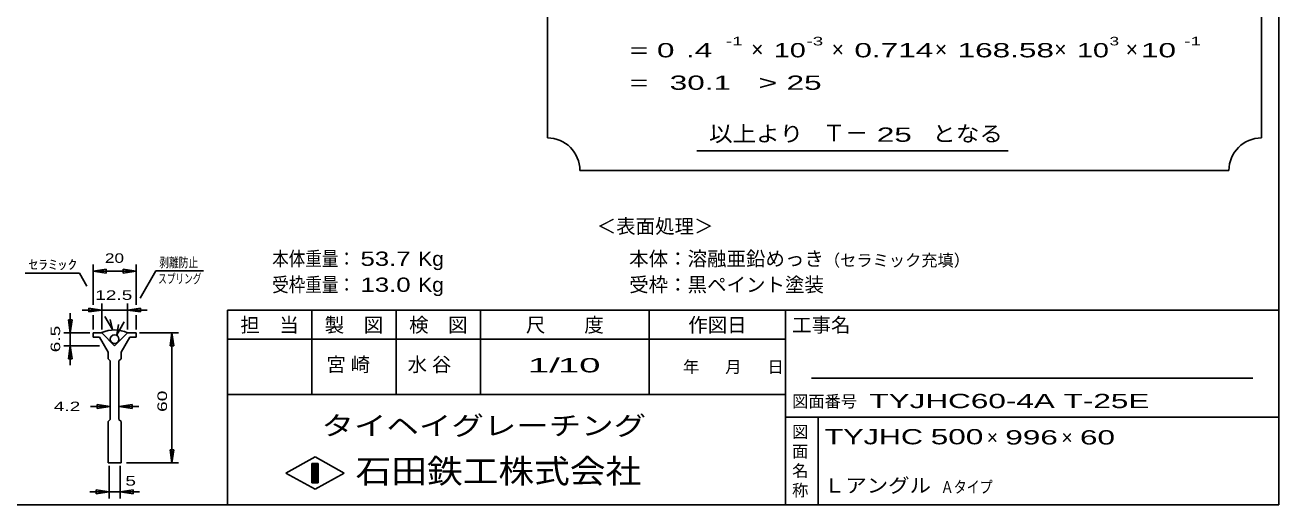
# Model space of a CAD drawing. Units: millimetres, scale not verified. Extents: x 0 to 3551, y 2 to 2338.
# Drawn here: x 1619 to 3551, y 138 to 877 of the extents above; entities that cross this region are included whole.
import ezdxf
from ezdxf.enums import TextEntityAlignment as Align

# ---------------------------------------------------------------- set-up
doc = ezdxf.new("R2010")
doc.units = ezdxf.units.MM
doc.header["$LTSCALE"] = 10
for name, color, linetype, lineweight in [('0_2', 150, 'Continuous', 25), ('22', 2, 'Continuous', 25), ('32', 4, 'Continuous', 25)]:
    doc.layers.add(name, color=color, linetype=linetype, lineweight=lineweight)
doc.styles.add('ベクトル', font='')
doc.styles.get('ベクトル').set_extended_font_data('ベクトル')

msp = doc.modelspace()

# ---------------------------------------------------------------- linework, layer by layer
at = {"layer": '0_2'}
for p, q in [((3551, 2338.5), (3551, 138.5)), ((3551, 438.5), (1931, 438.5)), ((1931, 438.5), (1931, 138.5)), ((2061, 438.5), (2061, 308.5)), ((2191, 308.5), (2191, 438.5)), ((2321, 438.5), (2321, 308.5)), ((2581, 308.5), (2581, 438.5)), ((2791, 438.5), (2791, 138.5)), ((2791, 393.5), (1931, 393.5)), ((3511, 333.5), (2831, 333.5)), ((1931, 308.5), (2791, 308.5)), ((2791, 273.5), (3551, 273.5)), ((2841, 138.5), (2841, 273.5)), ((2021, 187.5), (2066, 212.5)), ((2066, 212.5), (2111, 187.5)), ((2061, 202.5), (2071, 202.5)), ((2061, 172.5), (2061, 202.5)), ((2061, 202.5), (2063, 202.5)), ((2063, 202.5), (2063, 172.5)), ((2065, 172.5), (2065, 202.5)), ((2065, 202.5), (2067, 202.5)), ((2067, 202.5), (2067, 172.5)), ((2069, 172.5), (2069, 202.5)), ((2069, 202.5), (2071, 202.5)), ((2071, 202.5), (2071, 172.5)), ((2071, 202.5), (2071, 172.5)), ((2066, 162.5), (2021, 187.5)), ((2111, 187.5), (2066, 162.5)), ((2071, 172.5), (2061, 172.5)), ((2063, 172.5), (2065, 172.5)), ((2067, 172.5), (2069, 172.5)), ((3551, 138.5), (91, 138.5))]:
    msp.add_line(p, q, dxfattribs=at)
at = {"layer": '22', "color": 4}
for p, q in [((2424, 2253.5), (2424, 703.5)), ((3524, 703.5), (3524, 2253.5)), ((2654, 683.5), (3134, 683.5)), ((2474, 653.5), (3474, 653.5))]:
    msp.add_line(p, q, dxfattribs=at)
for centre, start, end in [((2424, 653.5), 0, 90), ((3524, 653.5), 90, 180)]:
    msp.add_arc(centre, 50, start, end, dxfattribs=at)
at = {"layer": '32'}
for p, q in [((1724, 446.5), (1724, 508.5)), ((1790.67, 446.5), (1790.67, 508.5)), ((1619.67, 495.5), (1703, 495.5)), ((1714.67, 475.5), (1703, 495.5)), ((1724, 498.5), (1744, 501.5)), ((1744, 495.5), (1724, 498.5)), ((1724, 498.5), (1790.67, 498.5)), ((1744, 495.5), (1744, 501.5)), ((1790.67, 498.5), (1770.67, 501.5)), ((1770.67, 495.5), (1770.67, 501.5)), ((1770.67, 495.5), (1790.67, 498.5)), ((1796.67, 456.83), (1821, 498.83)), ((1821, 498.83), (1894.34, 498.83)), ((1737.33, 408.5), (1737.33, 448.5)), ((1777.33, 448.5), (1777.33, 408.5)), ((1689, 403.5), (1689, 433.5)), ((1737.33, 438.5), (1707.33, 438.5)), ((1737.33, 438.5), (1717.33, 441.5)), ((1717.33, 441.5), (1717.33, 435.5)), ((1717.33, 435.5), (1737.33, 438.5)), ((1724, 408.5), (1724, 430.5)), ((1737.33, 438.5), (1777.33, 438.5)), ((1754, 408.5), (1742.33, 428.5)), ((1777.33, 438.5), (1797.33, 441.5)), ((1797.33, 435.5), (1777.33, 438.5)), ((1777.33, 438.5), (1807.33, 438.5)), ((1790.67, 408.5), (1790.67, 430.5)), ((1797.33, 441.5), (1797.33, 435.5)), ((1689, 403.5), (1686, 423.5)), ((1686, 423.5), (1692, 423.5)), ((1692, 423.5), (1689, 403.5)), ((1754, 408.5), (1750.33, 424.17)), ((1760.67, 400.17), (1772, 420.17)), ((1760.67, 400.17), (1763, 416.17)), ((1679, 403.5), (1719, 403.5)), ((1689, 383.5), (1689, 403.5)), ((1724, 403.5), (1724, 396.83)), ((1737.33, 403.5), (1724, 403.5)), ((1724, 396.83), (1734, 396.83)), ((1734, 396.83), (1747.33, 373.5)), ((1757.33, 383.5), (1737.33, 403.5)), ((1777.33, 403.5), (1757.33, 383.5)), ((1767.33, 373.5), (1780.67, 396.83)), ((1790.67, 403.5), (1777.33, 403.5)), ((1780.67, 396.83), (1790.67, 396.83)), ((1790.67, 396.83), (1790.67, 403.5)), ((1795.67, 403.5), (1855.67, 403.5)), ((1842.67, 383.5), (1845.67, 403.5)), ((1848.67, 383.5), (1845.67, 403.5)), ((1845.67, 203.5), (1845.67, 403.5)), ((1679, 383.5), (1734, 383.5)), ((1686, 363.5), (1689, 383.5)), ((1692, 363.5), (1689, 383.5)), ((1689, 353.5), (1689, 383.5)), ((1747.33, 373.5), (1747.33, 363.5)), ((1767.33, 363.5), (1767.33, 373.5)), ((1842.67, 383.5), (1848.67, 383.5)), ((1686, 363.5), (1692, 363.5)), ((1747.33, 363.5), (1750.67, 360.17)), ((1750.67, 360.17), (1750.67, 270.17)), ((1764, 360.17), (1767.33, 363.5)), ((1764, 270.17), (1764, 360.17)), ((1720.33, 290.17), (1750.33, 290.17)), ((1750.33, 290.17), (1730.33, 293.17)), ((1730.33, 287.17), (1730.33, 293.17)), ((1730.33, 287.17), (1750.33, 290.17)), ((1764.33, 290.17), (1784.33, 293.17)), ((1784.33, 287.17), (1764.33, 290.17)), ((1764.33, 290.17), (1794.33, 290.17)), ((1784.33, 287.17), (1784.33, 293.17)), ((1750.67, 270.17), (1747.33, 266.83)), ((1747.33, 266.83), (1747.33, 203.5)), ((1767.33, 266.83), (1764, 270.17)), ((1767.33, 203.5), (1767.33, 266.83)), ((1845.67, 203.5), (1842.67, 223.5)), ((1842.67, 223.5), (1848.67, 223.5)), ((1848.67, 223.5), (1845.67, 203.5)), ((1747.33, 203.5), (1767.33, 203.5)), ((1749, 148.5), (1749, 198.5)), ((1765.67, 148.5), (1765.67, 198.5)), ((1775.67, 203.5), (1855.67, 203.5)), ((1719, 158.5), (1749, 158.5)), ((1749, 158.5), (1729, 161.5)), ((1729, 155.5), (1729, 161.5)), ((1729, 155.5), (1749, 158.5)), ((1749, 158.5), (1765.67, 158.5)), ((1765.67, 158.5), (1785.67, 161.5)), ((1785.67, 155.5), (1765.67, 158.5)), ((1765.67, 158.5), (1795.67, 158.5)), ((1785.67, 155.5), (1785.67, 161.5))]:
    msp.add_line(p, q, dxfattribs=at)
msp.add_circle((1757.33, 393.5), 6.67, dxfattribs=at)
msp.add_arc((1757, 357.82), 50, 66, 113, dxfattribs=at)

# ---------------------------------------------------------------- texts
at = {"layer": '0_2', "style": 'ベクトル'}
for s, height, p in [('担\u3000当', 21.99, (1951, 415.5)), ('製\u3000図', 21.99, (2081, 415.5)), ('検\u3000図', 21.99, (2211, 415.5)), ('尺\u3000\u3000度', 21.99, (2391, 415.5)), ('作図日', 21.99, (2641, 415.5)), ('工事名', 21.99, (2801, 415.5)), ('年', 18.33, (2633, 351)), ('月', 18.33, (2698, 351)), ('日', 18.33, (2763, 351)), ('図面番号', 18.33, (2801, 298)), ('図', 18.33, (2801, 251)), ('面', 18.33, (2801, 221)), ('名', 18.33, (2801, 191)), ('称', 18.33, (2801, 161))]:
    msp.add_text(s, height=height, dxfattribs=at).set_placement(p, align=Align.MIDDLE_LEFT)
at = {"layer": '0_2', "color": 222, "style": 'ベクトル'}
for s, height, width, p in [('タイヘイグレーチング', 29.33, 1.25, (2076, 260.5)), ('石田鉄工株式会社', 36.66, 1.1, (2128.5, 190.5))]:
    msp.add_text(s, height=height, dxfattribs=dict(at, width=width)).set_placement(p, align=Align.MIDDLE_LEFT)
at = {"layer": '22', "style": 'ベクトル'}
for s, height, width, p in [('-1', 13.2, 1.65, (2699, 852.5)), ('-3', 13.2, 1.65, (2823, 852.5)), ('3', 13.2, 1.5, (3290, 852.5)), ('-1', 13.2, 1.65, (3405, 852.5)), ('  = 0', 21.99, 1.65, (2524, 838.5)), (' .4 ', 21.99, 1.65, (2624, 838.5)), ('10', 21.99, 1.5, (2773, 838.5)), ('0.714', 21.99, 1.65, (2897, 838.5)), ('168.58', 21.99, 1.65, (3056, 838.5)), ('10', 21.99, 1.5, (3240, 838.5)), (' 10 ', 21.99, 1.65, (3325, 838.5)), ('  =', 21.99, 1.65, (2524, 788.5)), (' 30.1', 21.99, 1.65, (2599, 788.5)), ('>', 21.99, 1.7, (2749, 788.5)), (' 25 ', 21.99, 1.65, (2779, 788.5)), ('以上より\u3000', 24.19, 1.1, (2673, 710)), (' 25 ', 21.99, 1.65, (2918, 708.5)), ('となる', 24.19, 1.1, (3017, 710)), ('本体重量：', 21.99, 0.85, (2000, 517.5)), (' 53.7', 21.99, 1.35, (2125, 517.5)), ('Kg', 21.99, 1.1, (2225, 517.5)), ('受枠重量：', 21.99, 0.85, (2000, 477.5)), (' 13.0', 21.99, 1.35, (2125, 477.5)), ('Kg', 21.99, 1.1, (2225, 477.5)), ('1/', 21.99, 2, (2394, 353.5)), (' 10 ', 21.99, 2, (2424, 353.5)), ('TYJHC60-4A T-25E                 ', 21.99, 1.65, (2920, 298.5)), ('TYJHC', 23.46, 1.5, (2851, 243.5)), (' 500 ', 23.46, 1.55, (3001, 243.5)), (' 996 ', 21.99, 1.65, (3116, 242.5)), (' 60 ', 21.99, 1.65, (3231, 242.5)), ('Ｌアングル', 21.99, 1.1, (2850, 168.5)), ('Ａタイプ', 18.33, 0.8, (3030, 166))]:
    msp.add_text(s, height=height, dxfattribs=dict(at, width=width)).set_placement(p, align=Align.MIDDLE_LEFT)
for s, height, p in [('×', 24.19, (2738, 840)), ('×', 24.19, (2862, 840)), ('×', 24.19, (3021, 840)), ('×', 24.19, (3205, 840)), ('×', 24.19, (3315, 840)), ('Ｔ－', 25.66, (2848, 711)), ('＜表面処理＞', 21.99, (2500, 567.5)), ('本体：', 21.99, (2550, 517.5)), ('溶融亜鉛めっき', 21.99, (2640, 517.5)), ('（セラミック充填）', 18.33, (2850, 515)), ('受枠：', 21.99, (2550, 477.5)), ('黒ペイント塗装', 21.99, (2640, 477.5)), ('×', 21.99, (3101, 242.5)), ('×', 21.99, (3216, 242.5))]:
    msp.add_text(s, height=height, dxfattribs=at).set_placement(p, align=Align.MIDDLE_LEFT)
at = {"layer": '22', "char_height": 21.99, "attachment_point": 4, "style": 'ベクトル'}
for s, insert in [('\\T1.25;宮崎\u3000', (2083.5, 353.5)), ('\\T1.25;水谷\u3000', (2208.5, 353.5))]:
    msp.add_mtext(s, dxfattribs=dict(at, insert=insert))
at = {"layer": '32', "color": 2, "style": 'ベクトル'}
for s, width, p in [('20', 1.35, (1742.33, 518.5)), ('ｾﾗﾐｯｸ', 1.5, (1624.67, 508.5)), ('剥離防止', 0.75, (1826, 511.83)), ('スプリング', 0.65, (1824.34, 486.83)), ('12.5', 1.5, (1727.33, 461.5)), (' 4.2 ', 1.5, (1655.33, 290.17)), (' 5 ', 1.5, (1765.67, 175.5))]:
    msp.add_text(s, height=14.66, dxfattribs=dict(at, width=width)).set_placement(p, align=Align.MIDDLE_LEFT)
at = {"layer": '32', "color": 2, "style": 'ベクトル', "width": 1.5}
for s, p in [('6.5', (1666, 373.5)), (' 60 ', (1830.67, 273.5))]:
    msp.add_text(s, height=14.66, rotation=90, dxfattribs=at).set_placement(p, align=Align.MIDDLE_LEFT)

doc.saveas('drawing.dxf')
